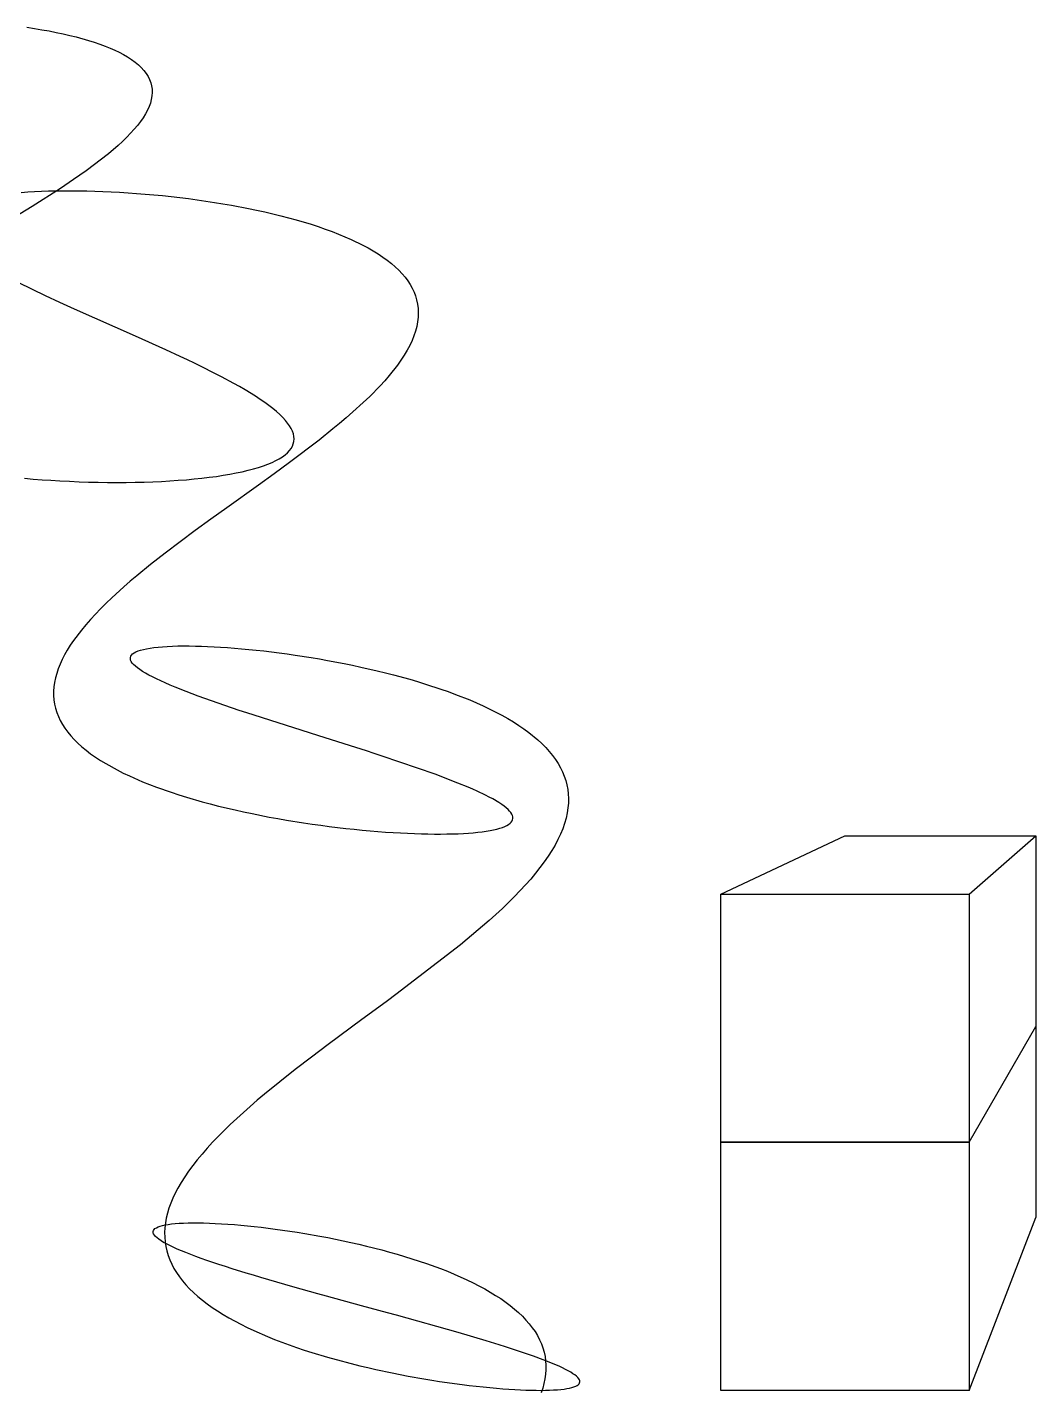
# Model space of a CAD drawing. Extents: x -41 to 52, y -51 to 53.
# Drawn here: x 5.6 to 52.1, y -10.6 to 52.3 of the extents above; entities that cross this region are included whole.
import ezdxf

# ---------------------------------------------------------------- set-up
doc = ezdxf.new("R2010")
doc.units = 0
doc.layers.add('LAYER1', color=7, linetype='CONTINUOUS')

msp = doc.modelspace()

# ---------------------------------------------------------------- linework, layer by layer
at = {"layer": 'LAYER1', "color": 175}
for p, q in [((5.548, 52.304), (5.898, 52.251)), ((5.898, 52.251), (6.241, 52.194)), ((6.241, 52.194), (6.576, 52.134)), ((6.576, 52.134), (6.902, 52.07)), ((6.902, 52.07), (7.219, 52.003)), ((7.219, 52.003), (7.526, 51.933)), ((7.526, 51.933), (7.824, 51.859)), ((7.824, 51.859), (8.389, 51.701)), ((8.389, 51.701), (8.656, 51.617)), ((8.656, 51.617), (8.911, 51.53)), ((8.911, 51.53), (9.154, 51.439)), ((9.154, 51.439), (9.386, 51.346)), ((9.386, 51.346), (9.606, 51.249)), ((9.606, 51.249), (9.814, 51.149)), ((9.814, 51.149), (10.009, 51.046)), ((10.009, 51.046), (10.191, 50.939)), ((10.191, 50.939), (10.374, 50.821)), ((10.374, 50.821), (10.541, 50.698)), ((10.541, 50.698), (10.693, 50.573)), ((10.693, 50.573), (10.829, 50.444)), ((10.829, 50.444), (10.948, 50.311)), ((10.948, 50.311), (11.052, 50.175)), ((11.052, 50.175), (11.139, 50.036)), ((11.139, 50.036), (11.209, 49.894)), ((11.209, 49.894), (11.263, 49.748)), ((11.263, 49.748), (11.301, 49.6)), ((11.316, 49.136), (11.288, 48.975)), ((11.301, 49.6), (11.323, 49.448)), ((11.327, 49.293), (11.316, 49.136)), ((11.323, 49.448), (11.327, 49.293)), ((11.109, 48.478), (11.018, 48.307)), ((11.185, 48.646), (11.109, 48.478)), ((11.245, 48.812), (11.185, 48.646)), ((11.288, 48.975), (11.245, 48.812)), ((10.79, 47.957), (10.654, 47.779)), ((10.912, 48.133), (10.79, 47.957)), ((11.018, 48.307), (10.912, 48.133)), ((10.159, 47.23), (9.967, 47.043)), ((10.503, 47.598), (10.159, 47.23)), ((10.654, 47.779), (10.503, 47.598)), ((9.762, 46.854), (9.314, 46.47)), ((9.967, 47.043), (9.762, 46.854)), ((9.314, 46.47), (8.282, 45.681)), ((7.999, 45.48), (7.707, 45.278)), ((8.282, 45.681), (7.999, 45.48)), ((5.289, 44.688), (5.591, 44.71)), ((5.591, 44.71), (5.902, 44.728)), ((7.098, 44.87), (5.798, 44.041)), ((5.902, 44.728), (6.223, 44.743)), ((6.223, 44.743), (6.552, 44.754)), ((6.552, 44.754), (6.89, 44.762)), ((6.89, 44.762), (7.235, 44.766)), ((7.707, 45.278), (7.098, 44.87)), ((7.235, 44.766), (7.587, 44.767)), ((7.587, 44.767), (7.946, 44.764)), ((7.946, 44.764), (8.311, 44.758)), ((8.311, 44.758), (8.683, 44.748)), ((8.683, 44.748), (9.059, 44.735)), ((9.059, 44.735), (9.44, 44.717)), ((9.44, 44.717), (9.826, 44.697)), ((9.826, 44.697), (10.216, 44.672)), ((10.216, 44.672), (10.608, 44.644)), ((10.608, 44.644), (11.004, 44.613)), ((11.004, 44.613), (11.401, 44.578)), ((11.401, 44.578), (11.8, 44.539)), ((11.8, 44.539), (12.602, 44.45)), ((12.602, 44.45), (13.003, 44.4)), ((13.003, 44.4), (13.403, 44.347)), ((13.403, 44.347), (13.803, 44.289)), ((13.803, 44.289), (14.201, 44.229)), ((14.201, 44.229), (14.596, 44.164)), ((14.596, 44.164), (14.99, 44.096)), ((14.99, 44.096), (15.766, 43.949)), ((5.798, 44.041), (3.014, 42.35)), ((15.766, 43.949), (16.148, 43.87)), ((16.148, 43.87), (16.525, 43.787)), ((16.525, 43.787), (17.263, 43.611)), ((17.263, 43.611), (17.623, 43.518)), ((17.623, 43.518), (17.976, 43.421)), ((17.976, 43.421), (18.661, 43.217)), ((18.661, 43.217), (18.991, 43.109)), ((18.991, 43.109), (19.313, 42.999)), ((19.313, 42.999), (19.626, 42.884)), ((19.626, 42.884), (19.929, 42.767)), ((19.929, 42.767), (20.223, 42.645)), ((20.223, 42.645), (20.506, 42.521)), ((20.506, 42.521), (21.041, 42.262)), ((21.041, 42.262), (21.292, 42.127)), ((21.292, 42.127), (21.531, 41.99)), ((21.531, 41.99), (21.758, 41.849)), ((21.758, 41.849), (21.974, 41.704)), ((21.974, 41.704), (22.176, 41.557)), ((22.176, 41.557), (22.366, 41.407)), ((22.366, 41.407), (22.544, 41.253)), ((22.544, 41.253), (22.708, 41.097)), ((22.708, 41.097), (22.859, 40.937)), ((22.859, 40.937), (22.996, 40.775)), ((6.409, 39.915), (5.172, 40.511)), ((22.996, 40.775), (23.119, 40.609)), ((23.119, 40.609), (23.229, 40.441)), ((23.229, 40.441), (23.325, 40.269)), ((7.067, 39.611), (6.409, 39.915)), ((23.325, 40.269), (23.407, 40.095)), ((23.407, 40.095), (23.475, 39.919)), ((23.475, 39.919), (23.529, 39.739)), ((23.529, 39.739), (23.571, 39.541)), ((7.404, 39.457), (7.067, 39.611)), ((7.746, 39.303), (7.404, 39.457)), ((10.561, 38.054), (7.746, 39.303)), ((23.571, 39.541), (23.597, 39.341)), ((23.597, 39.341), (23.606, 39.137)), ((23.606, 39.137), (23.599, 38.93)), ((23.534, 38.508), (23.477, 38.293)), ((23.575, 38.721), (23.534, 38.508)), ((23.599, 38.93), (23.575, 38.721)), ((11.954, 37.427), (10.561, 38.054)), ((23.315, 37.855), (23.211, 37.632)), ((23.404, 38.075), (23.315, 37.855)), ((23.477, 38.293), (23.404, 38.075)), ((12.628, 37.115), (11.954, 37.427)), ((22.955, 37.178), (22.805, 36.948)), ((23.091, 37.406), (22.955, 37.178)), ((23.211, 37.632), (23.091, 37.406)), ((12.957, 36.96), (12.628, 37.115)), ((13.28, 36.806), (12.957, 36.96)), ((14.522, 36.184), (13.28, 36.806)), ((22.64, 36.716), (22.268, 36.244)), ((22.805, 36.948), (22.64, 36.716)), ((15.089, 35.879), (14.522, 36.184)), ((15.357, 35.729), (15.089, 35.879)), ((22.061, 36.005), (21.841, 35.765)), ((22.268, 36.244), (22.061, 36.005)), ((15.614, 35.58), (15.357, 35.729)), ((16.093, 35.285), (15.614, 35.58)), ((16.314, 35.14), (16.093, 35.285)), ((21.364, 35.278), (20.274, 34.284)), ((21.841, 35.765), (21.364, 35.278)), ((16.522, 34.997), (16.314, 35.14)), ((16.897, 34.715), (16.522, 34.997)), ((17.063, 34.577), (16.897, 34.715)), ((17.215, 34.441), (17.063, 34.577)), ((17.352, 34.307), (17.215, 34.441)), ((17.473, 34.175), (17.352, 34.307)), ((17.579, 34.045), (17.473, 34.175)), ((17.669, 33.918), (17.579, 34.045)), ((19.975, 34.031), (19.668, 33.778)), ((20.274, 34.284), (19.975, 34.031)), ((17.743, 33.793), (17.669, 33.918)), ((17.801, 33.67), (17.743, 33.793)), ((17.842, 33.549), (17.801, 33.67)), ((17.867, 33.431), (17.842, 33.549)), ((17.875, 33.316), (17.867, 33.431)), ((19.668, 33.778), (19.029, 33.267)), ((17.57, 32.681), (17.662, 32.78)), ((17.662, 32.78), (17.739, 32.881)), ((19.029, 33.267), (17.67, 32.234)), ((17.739, 32.881), (17.798, 32.986)), ((17.798, 32.986), (17.84, 33.093)), ((17.84, 33.093), (17.866, 33.203)), ((17.866, 33.203), (17.875, 33.316)), ((16.461, 32.079), (16.667, 32.155)), ((16.667, 32.155), (16.858, 32.235)), ((16.858, 32.235), (17.033, 32.318)), ((17.033, 32.318), (17.191, 32.404)), ((17.191, 32.404), (17.334, 32.493)), ((17.67, 32.234), (17.316, 31.974)), ((17.334, 32.493), (17.46, 32.586)), ((17.46, 32.586), (17.57, 32.681)), ((5.434, 31.502), (5.842, 31.468)), ((5.842, 31.468), (6.252, 31.437)), ((12.907, 31.438), (13.269, 31.471)), ((13.269, 31.471), (13.622, 31.508)), ((13.622, 31.508), (13.963, 31.549)), ((13.963, 31.549), (14.293, 31.593)), ((14.293, 31.593), (14.611, 31.641)), ((14.611, 31.641), (14.916, 31.693)), ((14.916, 31.693), (15.209, 31.749)), ((15.209, 31.749), (15.487, 31.808)), ((15.487, 31.808), (15.753, 31.87)), ((15.753, 31.87), (16.003, 31.936)), ((16.003, 31.936), (16.24, 32.006)), ((16.959, 31.713), (16.236, 31.19)), ((16.24, 32.006), (16.461, 32.079)), ((17.316, 31.974), (16.959, 31.713)), ((6.252, 31.437), (6.662, 31.41)), ((6.662, 31.41), (7.072, 31.386)), ((7.072, 31.386), (7.515, 31.363)), ((7.515, 31.363), (7.957, 31.345)), ((7.957, 31.345), (8.398, 31.331)), ((8.398, 31.331), (8.835, 31.321)), ((8.835, 31.321), (9.269, 31.315)), ((9.269, 31.315), (9.699, 31.313)), ((9.699, 31.313), (10.123, 31.315)), ((10.123, 31.315), (10.543, 31.321)), ((10.543, 31.321), (10.956, 31.33)), ((10.956, 31.33), (11.362, 31.344)), ((11.362, 31.344), (11.761, 31.362)), ((11.761, 31.362), (12.152, 31.383)), ((12.152, 31.383), (12.534, 31.409)), ((12.534, 31.409), (12.907, 31.438)), ((16.236, 31.19), (14.771, 30.14)), ((14.04, 29.614), (13.319, 29.089)), ((14.405, 29.877), (14.04, 29.614)), ((14.771, 30.14), (14.405, 29.877)), ((13.319, 29.089), (11.923, 28.043)), ((11.588, 27.783), (11.26, 27.524)), ((11.923, 28.043), (11.588, 27.783)), ((11.26, 27.524), (10.626, 27.008)), ((10.027, 26.497), (9.467, 25.99)), ((10.322, 26.752), (10.027, 26.497)), ((10.626, 27.008), (10.322, 26.752)), ((9.467, 25.99), (9.203, 25.738)), ((8.951, 25.488), (8.482, 24.992)), ((9.203, 25.738), (8.951, 25.488)), ((8.266, 24.747), (8.064, 24.503)), ((8.482, 24.992), (8.266, 24.747)), ((7.7, 24.021), (7.55, 23.799)), ((8.064, 24.503), (7.7, 24.021)), ((7.288, 23.359), (7.177, 23.143)), ((7.412, 23.578), (7.288, 23.359)), ((7.55, 23.799), (7.412, 23.578)), ((10.325, 23.24), (10.344, 23.298)), ((10.344, 23.298), (10.379, 23.352)), ((10.379, 23.352), (10.43, 23.403)), ((10.43, 23.403), (10.497, 23.452)), ((10.497, 23.452), (10.58, 23.497)), ((10.58, 23.497), (10.68, 23.538)), ((10.68, 23.538), (10.795, 23.577)), ((10.795, 23.577), (10.926, 23.612)), ((10.926, 23.612), (11.072, 23.644)), ((11.072, 23.644), (11.233, 23.673)), ((11.233, 23.673), (11.41, 23.698)), ((11.41, 23.698), (11.601, 23.719)), ((11.601, 23.719), (11.807, 23.737)), ((11.807, 23.737), (12.027, 23.751)), ((12.027, 23.751), (12.26, 23.762)), ((12.26, 23.762), (12.507, 23.769)), ((12.507, 23.769), (12.767, 23.772)), ((12.767, 23.772), (13.04, 23.771)), ((13.04, 23.771), (13.325, 23.767)), ((13.325, 23.767), (13.601, 23.76)), ((13.601, 23.76), (13.887, 23.749)), ((13.887, 23.749), (14.182, 23.734)), ((14.182, 23.734), (14.486, 23.717)), ((14.486, 23.717), (14.799, 23.696)), ((14.799, 23.696), (15.12, 23.671)), ((15.12, 23.671), (15.448, 23.643)), ((15.448, 23.643), (15.784, 23.612)), ((15.784, 23.612), (16.126, 23.577)), ((16.126, 23.577), (16.475, 23.538)), ((16.475, 23.538), (16.829, 23.496)), ((16.829, 23.496), (17.188, 23.45)), ((17.188, 23.45), (17.552, 23.401)), ((17.552, 23.401), (17.921, 23.348)), ((17.921, 23.348), (18.667, 23.232)), ((6.995, 22.715), (6.925, 22.504)), ((7.079, 22.928), (6.995, 22.715)), ((7.177, 23.143), (7.079, 22.928)), ((10.323, 23.18), (10.325, 23.24)), ((10.337, 23.117), (10.323, 23.18)), ((10.367, 23.051), (10.337, 23.117)), ((10.413, 22.982), (10.367, 23.051)), ((10.476, 22.91), (10.413, 22.982)), ((10.554, 22.836), (10.476, 22.91)), ((10.648, 22.76), (10.554, 22.836)), ((10.757, 22.681), (10.648, 22.76)), ((10.882, 22.599), (10.757, 22.681)), ((18.667, 23.232), (19.045, 23.169)), ((19.045, 23.169), (19.424, 23.102)), ((19.424, 23.102), (20.187, 22.957)), ((20.187, 22.957), (20.569, 22.879)), ((20.569, 22.879), (20.951, 22.797)), ((20.951, 22.797), (21.712, 22.623)), ((6.826, 22.089), (6.798, 21.884)), ((6.868, 22.295), (6.826, 22.089)), ((6.925, 22.504), (6.868, 22.295)), ((11.022, 22.515), (10.882, 22.599)), ((11.176, 22.429), (11.022, 22.515)), ((11.345, 22.34), (11.176, 22.429)), ((11.528, 22.25), (11.345, 22.34)), ((11.936, 22.063), (11.528, 22.25)), ((12.159, 21.966), (11.936, 22.063)), ((21.712, 22.623), (22.09, 22.531)), ((22.09, 22.531), (22.466, 22.435)), ((22.466, 22.435), (23.208, 22.232)), ((23.208, 22.232), (23.574, 22.125)), ((23.574, 22.125), (23.935, 22.015)), ((6.798, 21.884), (6.784, 21.682)), ((6.784, 21.682), (6.785, 21.483)), ((6.785, 21.483), (6.8, 21.285)), ((12.396, 21.868), (12.159, 21.966)), ((12.904, 21.666), (12.396, 21.868)), ((13.176, 21.562), (12.904, 21.666)), ((13.458, 21.457), (13.176, 21.562)), ((14.684, 21.024), (13.458, 21.457)), ((23.935, 22.015), (24.641, 21.784)), ((24.641, 21.784), (24.985, 21.663)), ((24.985, 21.663), (25.323, 21.538)), ((25.323, 21.538), (25.977, 21.279)), ((6.8, 21.285), (6.829, 21.091)), ((6.829, 21.091), (6.873, 20.898)), ((6.873, 20.898), (6.931, 20.708)), ((15.348, 20.8), (14.684, 21.024)), ((15.691, 20.686), (15.348, 20.8)), ((25.977, 21.279), (26.292, 21.144)), ((26.292, 21.144), (26.599, 21.006)), ((26.599, 21.006), (27.186, 20.719)), ((6.931, 20.708), (7.003, 20.521)), ((7.003, 20.521), (7.09, 20.336)), ((7.09, 20.336), (7.191, 20.154)), ((7.191, 20.154), (7.306, 19.975)), ((16.04, 20.572), (15.691, 20.686)), ((18.977, 19.635), (16.04, 20.572)), ((27.186, 20.719), (27.465, 20.571)), ((27.465, 20.571), (27.734, 20.419)), ((27.734, 20.419), (27.993, 20.264)), ((27.993, 20.264), (28.241, 20.106)), ((7.306, 19.975), (7.434, 19.799)), ((7.434, 19.799), (7.577, 19.625)), ((7.577, 19.625), (7.733, 19.454)), ((20.474, 19.161), (18.977, 19.635)), ((28.241, 20.106), (28.477, 19.944)), ((28.477, 19.944), (28.702, 19.779)), ((28.702, 19.779), (29.116, 19.44)), ((7.733, 19.454), (7.903, 19.286)), ((7.903, 19.286), (8.085, 19.121)), ((8.085, 19.121), (8.281, 18.959)), ((8.281, 18.959), (8.489, 18.8)), ((21.212, 18.925), (20.474, 19.161)), ((21.575, 18.807), (21.212, 18.925)), ((29.116, 19.44), (29.305, 19.266)), ((29.305, 19.266), (29.481, 19.088)), ((29.481, 19.088), (29.644, 18.908)), ((29.644, 18.908), (29.794, 18.724)), ((8.489, 18.8), (8.71, 18.644)), ((8.71, 18.644), (8.943, 18.491)), ((8.943, 18.491), (9.188, 18.341)), ((9.188, 18.341), (9.711, 18.051)), ((21.934, 18.69), (21.575, 18.807)), ((24.385, 17.849), (21.934, 18.69)), ((29.794, 18.724), (29.93, 18.538)), ((29.93, 18.538), (30.053, 18.349)), ((30.053, 18.349), (30.162, 18.156)), ((9.711, 18.051), (9.989, 17.91)), ((9.989, 17.91), (10.278, 17.773)), ((10.278, 17.773), (10.884, 17.508)), ((25.433, 17.449), (24.385, 17.849)), ((30.162, 18.156), (30.258, 17.961)), ((30.258, 17.961), (30.339, 17.763)), ((30.339, 17.763), (30.406, 17.563)), ((10.884, 17.508), (11.201, 17.381)), ((11.201, 17.381), (11.527, 17.257)), ((11.527, 17.257), (12.203, 17.019)), ((12.203, 17.019), (12.552, 16.905)), ((25.9, 17.256), (25.433, 17.449)), ((26.118, 17.162), (25.9, 17.256)), ((26.326, 17.069), (26.118, 17.162)), ((26.707, 16.887), (26.326, 17.069)), ((30.406, 17.563), (30.459, 17.359)), ((30.459, 17.359), (30.498, 17.153)), ((30.498, 17.153), (30.522, 16.944)), ((12.552, 16.905), (12.908, 16.795)), ((12.908, 16.795), (13.639, 16.584)), ((13.639, 16.584), (14.012, 16.484)), ((14.012, 16.484), (14.39, 16.387)), ((14.39, 16.387), (15.159, 16.204)), ((26.881, 16.799), (26.707, 16.887)), ((27.042, 16.712), (26.881, 16.799)), ((27.327, 16.544), (27.042, 16.712)), ((27.451, 16.462), (27.327, 16.544)), ((27.562, 16.382), (27.451, 16.462)), ((27.66, 16.305), (27.562, 16.382)), ((30.528, 16.519), (30.51, 16.303)), ((30.522, 16.944), (30.532, 16.733)), ((30.532, 16.733), (30.528, 16.519)), ((15.159, 16.204), (15.548, 16.118)), ((15.548, 16.118), (15.94, 16.035)), ((15.94, 16.035), (16.729, 15.88)), ((16.729, 15.88), (17.126, 15.808)), ((17.126, 15.808), (17.522, 15.739)), ((17.522, 15.739), (18.315, 15.612)), ((27.744, 16.229), (27.66, 16.305)), ((27.816, 16.155), (27.744, 16.229)), ((27.873, 16.083), (27.816, 16.155)), ((27.917, 16.014), (27.873, 16.083)), ((27.947, 15.946), (27.917, 16.014)), ((27.928, 15.699), (27.954, 15.757)), ((27.963, 15.881), (27.947, 15.946)), ((27.954, 15.757), (27.965, 15.818)), ((27.965, 15.818), (27.963, 15.881)), ((30.421, 15.826), (30.352, 15.583)), ((30.474, 16.066), (30.421, 15.826)), ((30.51, 16.303), (30.474, 16.066)), ((18.315, 15.612), (18.709, 15.554)), ((18.709, 15.554), (19.102, 15.499)), ((19.102, 15.499), (19.492, 15.448)), ((19.492, 15.448), (19.879, 15.401)), ((19.879, 15.401), (20.263, 15.357)), ((20.263, 15.357), (20.642, 15.316)), ((20.642, 15.316), (21.017, 15.279)), ((21.017, 15.279), (21.387, 15.245)), ((21.387, 15.245), (21.744, 15.215)), ((21.744, 15.215), (22.095, 15.189)), ((22.095, 15.189), (22.44, 15.166)), ((22.44, 15.166), (22.778, 15.146)), ((22.778, 15.146), (23.109, 15.129)), ((23.109, 15.129), (23.431, 15.116)), ((23.431, 15.116), (23.746, 15.106)), ((23.746, 15.106), (24.052, 15.099)), ((25.181, 15.103), (25.438, 15.112)), ((25.438, 15.112), (25.684, 15.123)), ((25.684, 15.123), (25.919, 15.138)), ((25.919, 15.138), (26.142, 15.156)), ((26.142, 15.156), (26.354, 15.177)), ((26.354, 15.177), (26.553, 15.2)), ((26.553, 15.2), (26.74, 15.227)), ((26.74, 15.227), (26.914, 15.256)), ((26.914, 15.256), (27.076, 15.288)), ((27.076, 15.288), (27.225, 15.323)), ((27.225, 15.323), (27.36, 15.361)), ((27.36, 15.361), (27.482, 15.402)), ((27.482, 15.402), (27.591, 15.445)), ((27.591, 15.445), (27.686, 15.491)), ((27.686, 15.491), (27.767, 15.539)), ((27.767, 15.539), (27.835, 15.59)), ((27.835, 15.59), (27.888, 15.643)), ((27.888, 15.643), (27.928, 15.699)), ((30.266, 15.337), (30.164, 15.089)), ((30.352, 15.583), (30.266, 15.337)), ((24.052, 15.099), (24.349, 15.095)), ((24.349, 15.095), (24.636, 15.095)), ((24.636, 15.095), (24.914, 15.097)), ((24.914, 15.097), (25.181, 15.103)), ((29.912, 14.586), (29.762, 14.33)), ((30.046, 14.839), (29.912, 14.586)), ((30.164, 15.089), (30.046, 14.839)), ((29.597, 14.073), (29.417, 13.813)), ((29.762, 14.33), (29.597, 14.073)), ((29.014, 13.287), (28.791, 13.021)), ((29.417, 13.813), (29.014, 13.287)), ((28.555, 12.753), (28.044, 12.211)), ((28.791, 13.021), (28.555, 12.753)), ((28.044, 12.211), (27.769, 11.938)), ((27.483, 11.663), (26.879, 11.109)), ((27.769, 11.938), (27.483, 11.663)), ((26.879, 11.109), (25.553, 9.985)), ((25.553, 9.985), (22.573, 7.693)), ((22.573, 7.693), (22.183, 7.405)), ((21.791, 7.116), (21.005, 6.537)), ((22.183, 7.405), (21.791, 7.116)), ((21.005, 6.537), (19.442, 5.382)), ((19.058, 5.094), (18.678, 4.806)), ((19.442, 5.382), (19.058, 5.094)), ((18.678, 4.806), (17.931, 4.232)), ((17.931, 4.232), (16.513, 3.095)), ((15.852, 2.532), (15.229, 1.974)), ((16.178, 2.813), (15.852, 2.532)), ((16.513, 3.095), (16.178, 2.813)), ((15.229, 1.974), (14.933, 1.697)), ((14.649, 1.422), (14.115, 0.876)), ((14.933, 1.697), (14.649, 1.422)), ((14.115, 0.876), (13.867, 0.606)), ((13.411, 0.071), (13.204, -0.194)), ((13.632, 0.337), (13.411, 0.071)), ((13.867, 0.606), (13.632, 0.337)), ((13.01, -0.457), (12.832, -0.717)), ((13.204, -0.194), (13.01, -0.457)), ((12.52, -1.232), (12.395, -1.469)), ((12.668, -0.976), (12.52, -1.232)), ((12.832, -0.717), (12.668, -0.976)), ((12.284, -1.703), (12.188, -1.936)), ((12.395, -1.469), (12.284, -1.703)), ((12.036, -2.395), (11.982, -2.621)), ((12.105, -2.167), (12.036, -2.395)), ((12.188, -1.936), (12.105, -2.167)), ((11.386, -3.191), (11.415, -3.145)), ((11.415, -3.145), (11.46, -3.101)), ((11.46, -3.101), (11.522, -3.061)), ((11.522, -3.061), (11.6, -3.024)), ((11.6, -3.024), (11.694, -2.99)), ((11.694, -2.99), (11.803, -2.959)), ((11.803, -2.959), (11.928, -2.932)), ((11.916, -3.065), (11.905, -3.284)), ((11.942, -2.844), (11.916, -3.065)), ((11.928, -2.932), (12.068, -2.908)), ((11.982, -2.621), (11.942, -2.844)), ((12.068, -2.908), (12.223, -2.887)), ((12.223, -2.887), (12.393, -2.87)), ((12.393, -2.87), (12.578, -2.856)), ((12.578, -2.856), (12.776, -2.846)), ((12.776, -2.846), (12.989, -2.84)), ((12.989, -2.84), (13.214, -2.837)), ((13.214, -2.837), (13.453, -2.838)), ((13.453, -2.838), (13.704, -2.842)), ((13.704, -2.842), (13.967, -2.85)), ((13.967, -2.85), (14.242, -2.862)), ((14.242, -2.862), (14.527, -2.878)), ((14.527, -2.878), (14.824, -2.897)), ((14.824, -2.897), (15.13, -2.921)), ((15.13, -2.921), (15.425, -2.946)), ((15.425, -2.946), (15.727, -2.975)), ((15.727, -2.975), (16.037, -3.007)), ((16.037, -3.007), (16.353, -3.042)), ((16.353, -3.042), (16.676, -3.081)), ((16.676, -3.081), (17.005, -3.124)), ((17.005, -3.124), (17.678, -3.219)), ((11.373, -3.241), (11.386, -3.191)), ((11.377, -3.293), (11.373, -3.241)), ((11.397, -3.348), (11.377, -3.293)), ((11.433, -3.406), (11.397, -3.348)), ((11.486, -3.467), (11.433, -3.406)), ((11.555, -3.531), (11.486, -3.467)), ((11.64, -3.597), (11.555, -3.531)), ((11.741, -3.665), (11.64, -3.597)), ((11.859, -3.737), (11.741, -3.665)), ((11.991, -3.81), (11.859, -3.737)), ((11.905, -3.284), (11.908, -3.5)), ((11.908, -3.5), (11.926, -3.713)), ((11.926, -3.713), (11.959, -3.924)), ((17.678, -3.219), (18.021, -3.272)), ((18.021, -3.272), (18.368, -3.329)), ((18.368, -3.329), (19.071, -3.452)), ((19.071, -3.452), (19.426, -3.519)), ((19.426, -3.519), (19.783, -3.59)), ((19.783, -3.59), (20.499, -3.742)), ((20.499, -3.742), (20.857, -3.823)), ((11.959, -3.924), (12.005, -4.132)), ((12.14, -3.886), (11.991, -3.81)), ((12.005, -4.132), (12.067, -4.338)), ((12.067, -4.338), (12.142, -4.54)), ((12.482, -4.045), (12.14, -3.886)), ((12.675, -4.127), (12.482, -4.045)), ((12.883, -4.212), (12.675, -4.127)), ((13.34, -4.387), (12.883, -4.212)), ((13.589, -4.477), (13.34, -4.387)), ((20.857, -3.823), (21.214, -3.908)), ((21.214, -3.908), (21.925, -4.088)), ((21.925, -4.088), (22.277, -4.183)), ((22.277, -4.183), (22.626, -4.282)), ((22.626, -4.282), (23.314, -4.491)), ((12.142, -4.54), (12.232, -4.74)), ((12.232, -4.74), (12.336, -4.937)), ((12.336, -4.937), (12.453, -5.131)), ((13.85, -4.569), (13.589, -4.477)), ((14.41, -4.759), (13.85, -4.569)), ((14.708, -4.856), (14.41, -4.759)), ((15.016, -4.954), (14.708, -4.856)), ((15.664, -5.155), (15.016, -4.954)), ((23.314, -4.491), (23.652, -4.6)), ((23.652, -4.6), (23.984, -4.713)), ((23.984, -4.713), (24.632, -4.949)), ((24.632, -4.949), (24.947, -5.073)), ((12.453, -5.131), (12.584, -5.322)), ((12.584, -5.322), (12.729, -5.51)), ((12.729, -5.51), (12.887, -5.695)), ((16.002, -5.257), (15.664, -5.155)), ((16.349, -5.36), (16.002, -5.257)), ((17.814, -5.783), (16.349, -5.36)), ((24.947, -5.073), (25.254, -5.199)), ((25.254, -5.199), (25.846, -5.463)), ((25.846, -5.463), (26.129, -5.6)), ((26.129, -5.6), (26.404, -5.74)), ((12.887, -5.695), (13.059, -5.877)), ((13.059, -5.877), (13.243, -6.055)), ((13.243, -6.055), (13.439, -6.231)), ((13.439, -6.231), (13.648, -6.403)), ((18.584, -6), (17.814, -5.783)), ((18.976, -6.109), (18.584, -6)), ((19.371, -6.218), (18.976, -6.109)), ((20.978, -6.659), (19.371, -6.218)), ((26.404, -5.74), (26.669, -5.884)), ((26.669, -5.884), (26.925, -6.031)), ((26.925, -6.031), (27.17, -6.181)), ((27.17, -6.181), (27.405, -6.334)), ((13.648, -6.403), (13.869, -6.572)), ((13.869, -6.572), (14.101, -6.738)), ((14.101, -6.738), (14.345, -6.901)), ((14.345, -6.901), (14.599, -7.06)), ((21.787, -6.879), (20.978, -6.659)), ((22.191, -6.99), (21.787, -6.879)), ((27.405, -6.334), (27.842, -6.65)), ((27.842, -6.65), (28.043, -6.813)), ((28.043, -6.813), (28.232, -6.979)), ((14.599, -7.06), (14.864, -7.216)), ((14.864, -7.216), (15.423, -7.518)), ((15.423, -7.518), (15.717, -7.664)), ((22.592, -7.1), (22.191, -6.99)), ((25.44, -7.896), (22.592, -7.1)), ((28.232, -6.979), (28.409, -7.149)), ((28.409, -7.149), (28.573, -7.321)), ((28.573, -7.321), (28.725, -7.496)), ((28.725, -7.496), (28.863, -7.674)), ((15.717, -7.664), (16.02, -7.806)), ((16.02, -7.806), (16.65, -8.08)), ((16.65, -8.08), (16.976, -8.212)), ((26.734, -8.278), (25.44, -7.896)), ((28.863, -7.674), (28.989, -7.855)), ((28.989, -7.855), (29.101, -8.039)), ((29.101, -8.039), (29.199, -8.226)), ((16.976, -8.212), (17.309, -8.34)), ((17.309, -8.34), (17.994, -8.586)), ((17.994, -8.586), (18.344, -8.704)), ((18.344, -8.704), (18.7, -8.818)), ((27.336, -8.462), (26.734, -8.278)), ((27.624, -8.553), (27.336, -8.462)), ((27.902, -8.642), (27.624, -8.553)), ((28.917, -8.986), (27.902, -8.642)), ((29.199, -8.226), (29.283, -8.416)), ((29.283, -8.416), (29.353, -8.609)), ((29.353, -8.609), (29.409, -8.804)), ((29.409, -8.804), (29.451, -9.002)), ((18.7, -8.818), (19.423, -9.035)), ((19.423, -9.035), (20.902, -9.426)), ((20.902, -9.426), (21.276, -9.515)), ((29.359, -9.149), (28.917, -8.986)), ((29.562, -9.228), (29.359, -9.149)), ((29.451, -9.002), (29.479, -9.203)), ((29.479, -9.203), (29.492, -9.406)), ((29.492, -9.406), (29.491, -9.612)), ((29.754, -9.306), (29.562, -9.228)), ((30.1, -9.455), (29.754, -9.306)), ((21.276, -9.515), (21.65, -9.6)), ((21.65, -9.6), (22.396, -9.759)), ((22.396, -9.759), (22.767, -9.833)), ((22.767, -9.833), (23.137, -9.903)), ((23.137, -9.903), (23.868, -10.033)), ((23.868, -10.033), (24.228, -10.092)), ((29.445, -10.031), (29.401, -10.244)), ((29.475, -9.82), (29.445, -10.031)), ((29.491, -9.612), (29.475, -9.82)), ((30.255, -9.527), (30.1, -9.455)), ((30.396, -9.596), (30.255, -9.527)), ((30.524, -9.664), (30.396, -9.596)), ((30.638, -9.73), (30.524, -9.664)), ((30.739, -9.794), (30.638, -9.73)), ((30.827, -9.855), (30.739, -9.794)), ((30.9, -9.914), (30.827, -9.855)), ((30.96, -9.971), (30.9, -9.914)), ((31.006, -10.026), (30.96, -9.971)), ((31.037, -10.078), (31.006, -10.026)), ((24.228, -10.092), (24.584, -10.148)), ((24.584, -10.148), (24.936, -10.2)), ((24.936, -10.2), (25.282, -10.249)), ((25.282, -10.249), (25.622, -10.294)), ((25.622, -10.294), (25.956, -10.336)), ((25.956, -10.336), (26.604, -10.408)), ((26.604, -10.408), (26.91, -10.438)), ((26.91, -10.438), (27.208, -10.465)), ((27.208, -10.465), (27.498, -10.489)), ((27.498, -10.489), (27.779, -10.509)), ((27.779, -10.509), (28.051, -10.527)), ((28.051, -10.527), (28.313, -10.54)), ((28.313, -10.54), (28.565, -10.551)), ((28.565, -10.551), (28.807, -10.558)), ((28.807, -10.558), (29.038, -10.562)), ((29.038, -10.562), (29.258, -10.563)), ((29.258, -10.563), (29.466, -10.561)), ((29.342, -10.459), (29.269, -10.677)), ((29.401, -10.244), (29.342, -10.459)), ((29.466, -10.561), (29.663, -10.556)), ((29.663, -10.556), (29.848, -10.547)), ((29.848, -10.547), (30.02, -10.536)), ((30.02, -10.536), (30.18, -10.522)), ((30.18, -10.522), (30.327, -10.504)), ((30.327, -10.504), (30.462, -10.484)), ((30.462, -10.484), (30.583, -10.461)), ((30.583, -10.461), (30.69, -10.435)), ((30.69, -10.435), (30.784, -10.406)), ((30.784, -10.406), (30.865, -10.374)), ((30.865, -10.374), (30.932, -10.34)), ((30.932, -10.34), (30.984, -10.303)), ((30.984, -10.303), (31.023, -10.263)), ((31.023, -10.263), (31.048, -10.221)), ((31.055, -10.128), (31.037, -10.078)), ((31.048, -10.221), (31.058, -10.176)), ((31.058, -10.176), (31.055, -10.128))]:
    msp.add_line(p, q, dxfattribs=at)
at = {"layer": 'LAYER1', "color": 173}
for p, q in [((37.56, 12.327), (43.286, 15.011)), ((43.286, 15.011), (52.084, 15.011)), ((49.011, 12.327), (52.084, 15.011)), ((52.084, 15.011), (52.084, 6.213)), ((37.56, 12.327), (49.011, 12.327)), ((37.56, 0.876), (37.56, 12.327)), ((49.011, 12.327), (49.011, 0.876)), ((49.011, 0.876), (52.084, 6.213)), ((49.011, 0.876), (52.084, 6.213)), ((52.084, 6.213), (52.084, -2.585)), ((49.011, 0.876), (37.56, 0.876)), ((37.56, 0.876), (49.011, 0.876)), ((37.56, -10.575), (37.56, 0.876)), ((49.011, 0.876), (49.011, -10.575)), ((49.011, -10.575), (52.084, -2.585)), ((49.011, -10.575), (37.56, -10.575))]:
    msp.add_line(p, q, dxfattribs=at)

doc.saveas('drawing.dxf')
